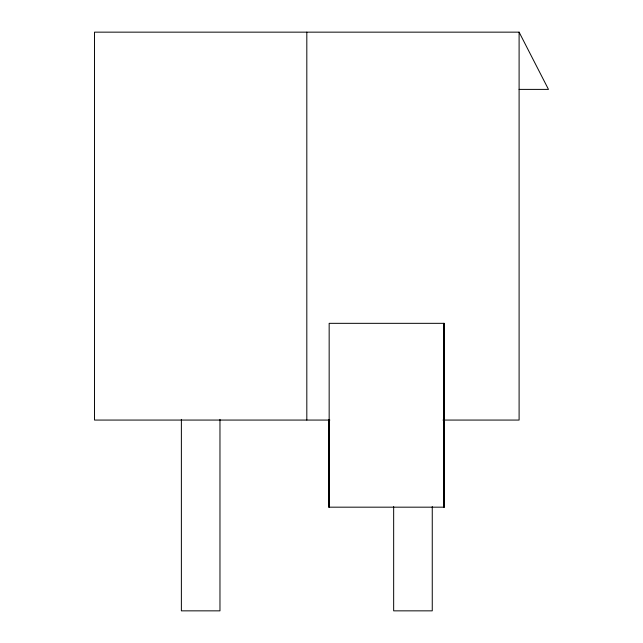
<?xml version="1.0" encoding="UTF-8"?>
<svg xmlns="http://www.w3.org/2000/svg" width="643" height="643" viewBox="0 0 643 643"><rect width="100%" height="100%" fill="white"/><g stroke="black" fill="none" stroke-linecap="round" stroke-linejoin="round"><path stroke-width="0.96" d="M328.927 419.775L328.854 507.174L444.249 507.174L444.096 323.333L329.16 323.333L329.16 507.174M519.102 89.393L548.479 89.393L519.102 32.15L94.521 32.15L94.521 420.064L329.843 420.064M443.003 420.064L519.102 420.064L519.102 32.15M444.096 323.333L444.096 507.174M443.943 323.333L443.943 507.174M432.257 506.588L432.257 610.85L393.661 610.85L393.661 506.588M329.007 419.775L329.007 507.174M306.815 32.15L306.815 420.064M219.97 419.365L219.97 610.85L181.374 610.85L181.374 419.365"/></g></svg>
